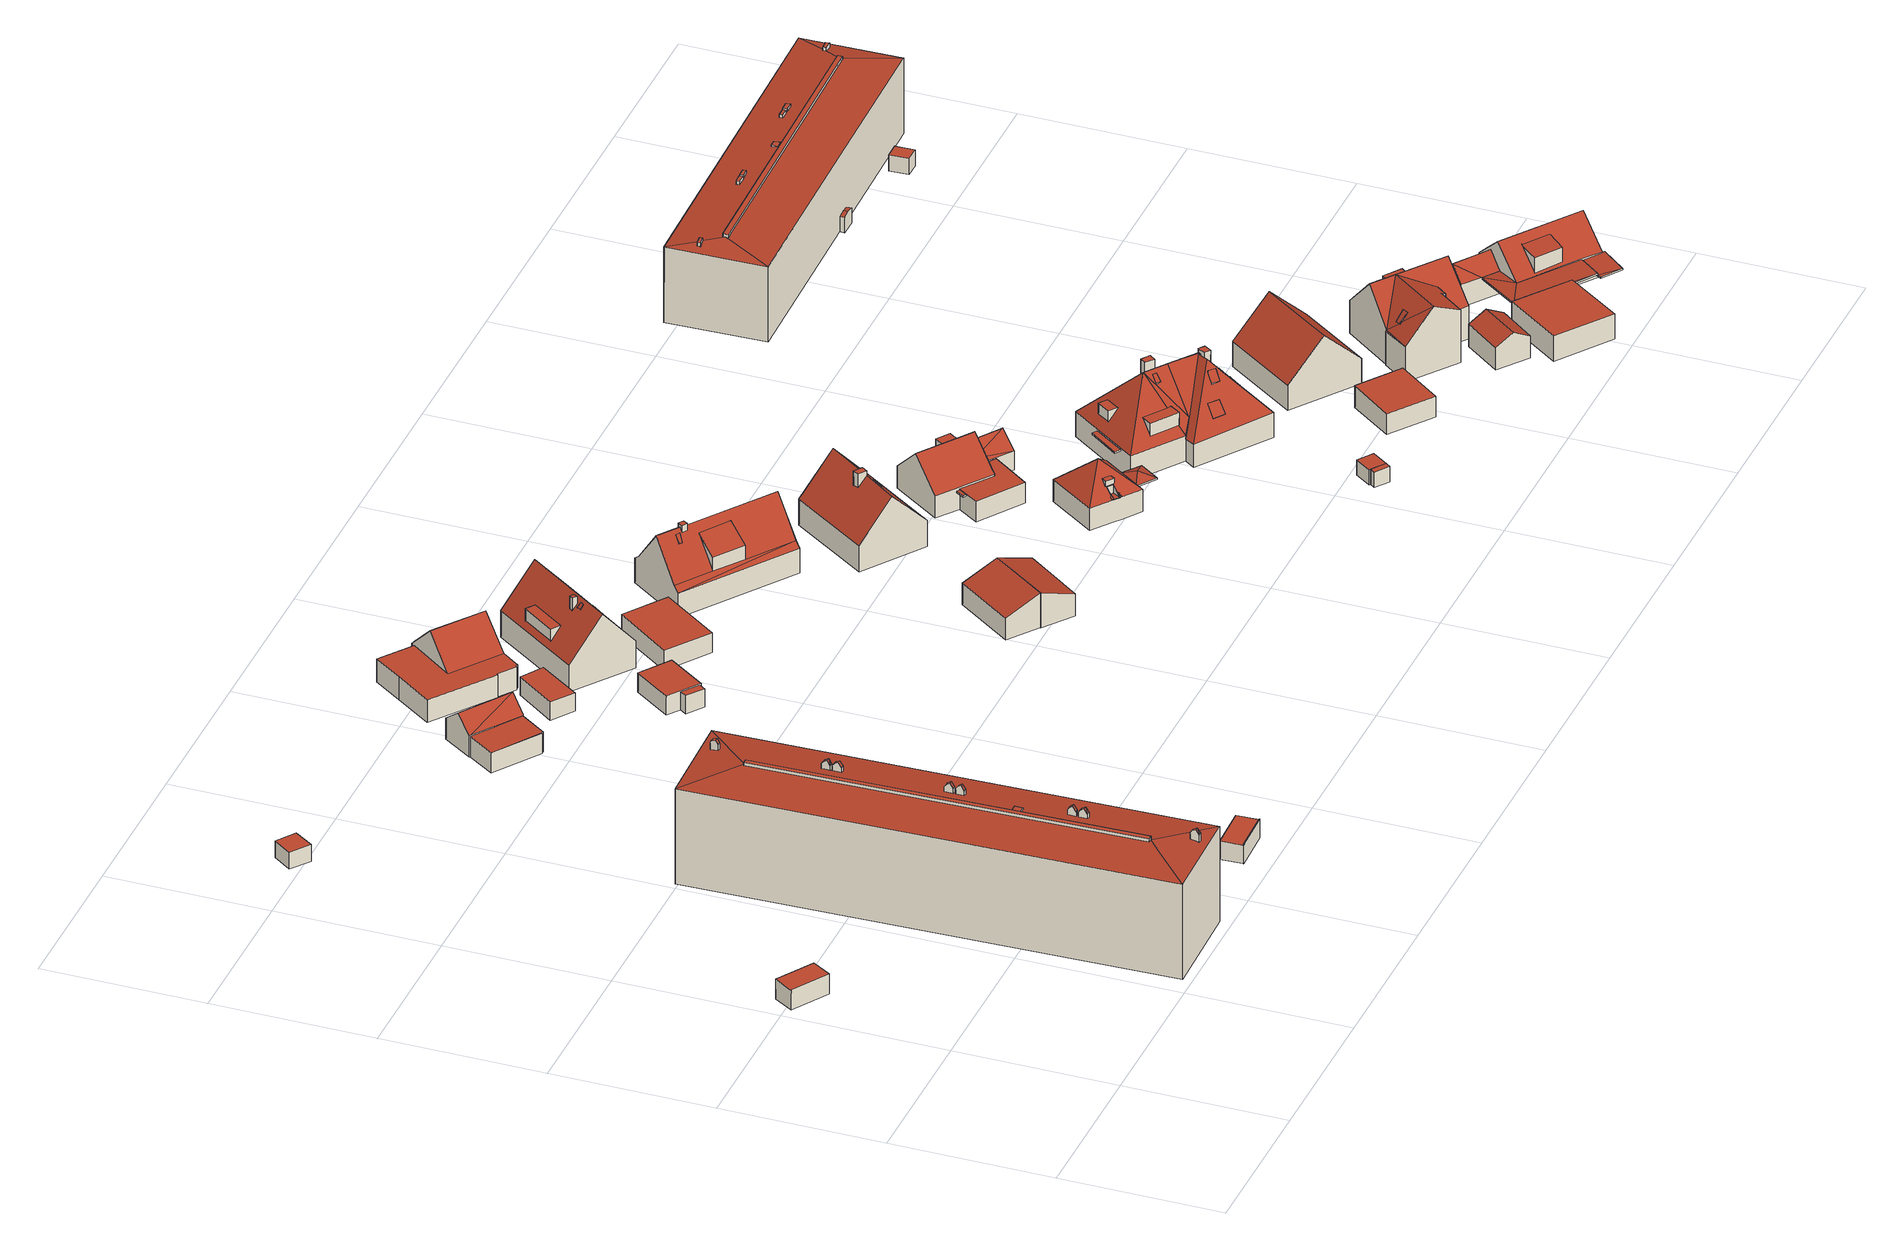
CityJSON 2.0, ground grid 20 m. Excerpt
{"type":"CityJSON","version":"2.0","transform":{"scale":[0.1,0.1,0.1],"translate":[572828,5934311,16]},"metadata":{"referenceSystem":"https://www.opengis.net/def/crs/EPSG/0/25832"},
"CityObjects":{
"building1":{"type":"Building","attributes":{"Grundfläche 2D":"15.281878","Grundhöhe NN":"16.963"},"children":["building1-1"],"geometry":[{"type":"Solid","lod":"3","boundaries":[[[[0,1,2,3,4,5]],[[3,2,1,6,7]],[[4,3,7,8]],[[9,0,5,4,8,10]],[[1,0,9,6]],[[8,7,6,9,10]]]],"semantics":{"surfaces":[{"type":"RoofSurface"},{"type":"WallSurface"},{"type":"GroundSurface"}],"values":[[0,1,1,1,1,2]]}}]},
"building1-1":{"type":"BuildingInstallation","parents":["building1"],"geometry":[{"type":"MultiSurface","lod":"3","boundaries":[[[3,4,5,2]]],"semantics":{"surfaces":[{"type":"RoofSurface"}],"values":[0]}}]},
"building2":{"type":"Building","attributes":{"Grundfläche 2D":"736.259234","Grundhöhe NN":"17.676"},"children":["building2-1","building2-2","building2-3","building2-4","building2-5","building2-6","building2-7","building2-8","building2-9"],"geometry":[{"type":"Solid","lod":"3","boundaries":[[[[11,12,13,14,15,16]],[[17,18,19]],[[20,21,22,19,18,23]],[[24,21,25,26,18,17]],[[22,21,24]],[[12,11,20,23]],[[23,18,13,12]],[[18,26,14,13]],[[15,14,26,25]],[[11,16,15,25,21,20]],[[27,28,17,19]],[[28,29,24,17]],[[29,30,22,24]],[[30,27,19,22]],[[30,29,28,27]]]],"semantics":{"surfaces":[{"type":"RoofSurface"},{"type":"WallSurface"},{"type":"GroundSurface"}],"values":[[0,0,0,0,0,1,1,1,1,1,1,1,1,1,2]]}}]},
"building2-1":{"type":"BuildingInstallation","parents":["building2"],"geometry":[{"type":"MultiSurface","lod":"3","boundaries":[[[31,32,33]],[[34,32,31]],[[35,31,33,36]],[[35,36,37]],[[35,37,38]],[[32,39,40,41,37,36,33]],[[41,42,38,37]],[[35,38,42,43,34,31]],[[43,39,32,34]]],"semantics":{"surfaces":[{"type":"RoofSurface"},{"type":"WallSurface"}],"values":[0,0,0,0,0,1,1,1,1]}}]},
"building2-2":{"type":"BuildingInstallation","parents":["building2"],"geometry":[{"type":"MultiSurface","lod":"3","boundaries":[[[44,45,46,47]],[[48,44,47,49]],[[50,48,49,51]],[[47,46,52,53,51,49]],[[53,54,50,51]],[[54,55,56,45,44,48,50]],[[56,52,46,45]]],"semantics":{"surfaces":[{"type":"RoofSurface"},{"type":"WallSurface"}],"values":[0,0,0,1,1,1,1]}}]},
"building2-3":{"type":"BuildingInstallation","parents":["building2"],"geometry":[{"type":"MultiSurface","lod":"3","boundaries":[[[57,58,59,60]],[[61,57,60,62]],[[63,61,62,64]],[[60,59,65,66,64,62]],[[66,67,63,64]],[[61,63,67,68,58,57]],[[68,65,59,58]]],"semantics":{"surfaces":[{"type":"RoofSurface"},{"type":"WallSurface"}],"values":[0,0,0,1,1,1,1]}}]},
"building2-4":{"type":"BuildingInstallation","parents":["building2"],"geometry":[{"type":"MultiSurface","lod":"3","boundaries":[[[69,70,71,72]],[[73,69,72,74]],[[75,73,74,76]],[[77,78,79,76,74,72,71]],[[79,80,75,76]],[[73,75,80,81,70,69]],[[81,77,71,70]]],"semantics":{"surfaces":[{"type":"RoofSurface"},{"type":"WallSurface"}],"values":[0,0,0,1,1,1,1]}}]},
"building2-5":{"type":"BuildingInstallation","parents":["building2"],"geometry":[{"type":"MultiSurface","lod":"3","boundaries":[[[82,83,84]],[[85,83,82]],[[86,82,84,87]],[[86,87,88]],[[86,88,89]],[[90,91,92,93,88,87,84,83]],[[93,94,89,88]],[[86,89,94,95,85,82]],[[95,90,83,85]]],"semantics":{"surfaces":[{"type":"RoofSurface"},{"type":"WallSurface"}],"values":[0,0,0,0,0,1,1,1,1]}}]},
"building2-6":{"type":"BuildingInstallation","parents":["building2"],"geometry":[{"type":"MultiSurface","lod":"3","boundaries":[[[96,97,98,99]],[[100,96,99,101]],[[102,100,101,103]],[[98,104,105,106,103,101,99]],[[106,107,102,103]],[[100,102,107,108,97,96]],[[108,104,98,97]]],"semantics":{"surfaces":[{"type":"RoofSurface"},{"type":"WallSurface"}],"values":[0,0,0,1,1,1,1]}}]},
"building2-7":{"type":"BuildingInstallation","parents":["building2"],"geometry":[{"type":"MultiSurface","lod":"3","boundaries":[[[109,110,111,112]],[[112,111,113,114]],[[109,112,114,115]],[[110,109,115,116]],[[111,110,116,113]]],"semantics":{"surfaces":[{"type":"RoofSurface"},{"type":"WallSurface"}],"values":[0,1,1,1,1]}}]},
"building2-8":{"type":"BuildingInstallation","parents":["building2"],"geometry":[{"type":"MultiSurface","lod":"3","boundaries":[[[117,118,119,120]],[[121,117,120,122]],[[123,121,122,124]],[[120,119,125,126,124,122]],[[126,127,123,124]],[[127,128,129,130,118,117,121,123]],[[130,125,119,118]]],"semantics":{"surfaces":[{"type":"RoofSurface"},{"type":"WallSurface"}],"values":[0,0,0,1,1,1,1]}}]},
"building2-9":{"type":"BuildingInstallation","parents":["building2"],"geometry":[{"type":"MultiSurface","lod":"3","boundaries":[[[131,132,133,134]],[[135,131,134,136]],[[135,136,137]],[[135,137,138]],[[134,133,139,140,137,136]],[[140,141,138,137]],[[135,138,141,142,132,131]],[[142,139,133,132]]],"semantics":{"surfaces":[{"type":"RoofSurface"},{"type":"WallSurface"}],"values":[0,0,0,0,1,1,1,1]}}]},
"building3":{"type":"Building","attributes":{"Grundfläche 2D":"8.190861","Grundhöhe NN":"17.764"},"geometry":[{"type":"Solid","lod":"3","boundaries":[[[[143,144,145,146]],[[147,148,146,145]],[[148,149,143,146]],[[149,150,144,143]],[[150,147,145,144]],[[150,149,148,147]]]],"semantics":{"surfaces":[{"type":"RoofSurface"},{"type":"WallSurface"},{"type":"GroundSurface"}],"values":[[0,1,1,1,1,2]]}}]},
"building4":{"type":"Building","attributes":{"Grundfläche 2D":"15.402680","Grundhöhe NN":"17.371"},"children":["building4-1"],"geometry":[{"type":"Solid","lod":"3","boundaries":[[[[151,152,153,154,155,156]],[[154,153,157,158]],[[156,155,154,158,159]],[[151,156,159,160]],[[153,152,151,160,161,157]],[[159,158,157,161,160]]]],"semantics":{"surfaces":[{"type":"RoofSurface"},{"type":"WallSurface"},{"type":"GroundSurface"}],"values":[[0,1,1,1,1,2]]}}]},
"building4-1":{"type":"BuildingInstallation","parents":["building4"],"geometry":[{"type":"MultiSurface","lod":"3","boundaries":[[[162,163,164,165]],[[163,162,153,154]],[[162,165,152,153]],[[164,163,154,155]],[[165,164,155,152]]],"semantics":{"surfaces":[{"type":"RoofSurface"},{"type":"WallSurface"}],"values":[0,1,1,1,1]}}]},
"building5":{"type":"Building","attributes":{"Grundfläche 2D":"61.706781","Grundhöhe NN":"17.906"},"geometry":[{"type":"Solid","lod":"3","boundaries":[[[[166,167,168,169]],[[170,166,169,171]],[[172,167,166,173]],[[174,175,176,177,178]],[[175,174,179]],[[180,181,170,171,169,168,182,183,178,177]],[[173,166,170,181,184]],[[172,173,184,185]],[[182,168,167,172,185]],[[174,178,183,186]],[[179,174,186,187]],[[175,179,187,188]],[[176,175,188,189]],[[177,176,189,180]],[[188,187,186,183,182,185,184,181,180,189]]]],"semantics":{"surfaces":[{"type":"RoofSurface"},{"type":"WallSurface"},{"type":"GroundSurface"}],"values":[[0,0,0,0,0,1,1,1,1,1,1,1,1,1,2]]}}]},
"building6":{"type":"Building","attributes":{"Grundfläche 2D":"19.958635","Grundhöhe NN":"17.965"},"geometry":[{"type":"Solid","lod":"3","boundaries":[[[[190,191,192,193]],[[194,195,193,192]],[[195,196,190,193]],[[196,197,191,190]],[[197,194,192,191]],[[197,196,195,194]]]],"semantics":{"surfaces":[{"type":"RoofSurface"},{"type":"WallSurface"},{"type":"GroundSurface"}],"values":[[0,1,1,1,1,2]]}}]},
"building7":{"type":"Building","attributes":{"Grundfläche 2D":"28.537319","Grundhöhe NN":"17.796"},"geometry":[{"type":"Solid","lod":"3","boundaries":[[[[198,199,200,201]],[[202,203,204,205,206]],[[198,201,207,208]],[[199,198,208,209]],[[200,199,209,210]],[[204,203,211,212]],[[205,204,212,213]],[[200,210,214,202,206,205,213,207,201]],[[203,202,214,211]],[[212,211,214,210,209,208,207,213]]]],"semantics":{"surfaces":[{"type":"RoofSurface"},{"type":"WallSurface"},{"type":"GroundSurface"}],"values":[[0,0,1,1,1,1,1,1,1,2]]}}]},
"building8":{"type":"Building","attributes":{"Grundfläche 2D":"125.890636","Grundhöhe NN":"17.920"},"geometry":[{"type":"Solid","lod":"3","boundaries":[[[[215,216,217,218,219,220,221,222,223,224,225,226]],[[227,224,223,228]],[[229,230,227,228,231]],[[215,226,232,233]],[[216,215,233,234]],[[217,216,234,235]],[[218,217,235,236]],[[219,218,236,237]],[[220,219,237,238]],[[221,220,238,239]],[[222,221,239,240]],[[223,222,240,241]],[[231,228,223,241,242]],[[229,231,242,243]],[[225,224,227,230,229,243,232,226]],[[239,238,237,236,235,234,233,232,243,242,241,240]]]],"semantics":{"surfaces":[{"type":"RoofSurface"},{"type":"WallSurface"},{"type":"GroundSurface"}],"values":[[0,0,0,1,1,1,1,1,1,1,1,1,1,1,1,2]]}}]},
"building9":{"type":"Building","attributes":{"Grundfläche 2D":"119.175546","Grundhöhe NN":"17.739"},"children":["building9-1","building9-2","building9-3","building9-4"],"geometry":[{"type":"Solid","lod":"3","boundaries":[[[[244,245,246,247]],[[245,248,249,246]],[[248,245,244,250,251]],[[249,248,251,252]],[[247,246,249,252,253]],[[244,247,253,250]],[[251,250,253,252]]]],"semantics":{"surfaces":[{"type":"RoofSurface"},{"type":"WallSurface"},{"type":"GroundSurface"}],"values":[[0,0,1,1,1,1,2]]}}]},
"building9-1":{"type":"BuildingInstallation","parents":["building9"],"geometry":[{"type":"MultiSurface","lod":"3","boundaries":[[[254,255,256,257]],[[255,254,258,259]],[[256,255,259,260]],[[257,256,260,261]],[[254,257,261,258]]],"semantics":{"surfaces":[{"type":"RoofSurface"},{"type":"WallSurface"}],"values":[0,1,1,1,1]}}]},
"building9-2":{"type":"BuildingInstallation","parents":["building9"],"geometry":[{"type":"MultiSurface","lod":"3","boundaries":[[[262,263,264,265]],[[265,264,266,267]],[[262,265,267,268]],[[263,262,268,269]],[[264,263,269,266]]],"semantics":{"surfaces":[{"type":"RoofSurface"},{"type":"WallSurface"}],"values":[0,1,1,1,1]}}]},
"building9-3":{"type":"BuildingInstallation","parents":["building9"],"geometry":[{"type":"MultiSurface","lod":"3","boundaries":[[[270,271,272,273]],[[273,272,274,275]],[[270,273,275,276]],[[271,270,276,277]],[[272,271,277,274]]],"semantics":{"surfaces":[{"type":"RoofSurface"},{"type":"WallSurface"}],"values":[0,1,1,1,1]}}]},
"building9-4":{"type":"BuildingInstallation","parents":["building9"],"geometry":[{"type":"MultiSurface","lod":"3","boundaries":[[[278,279,280,281]],[[281,280,282]],[[282,283,278,281]],[[278,283,279]]],"semantics":{"surfaces":[{"type":"RoofSurface"},{"type":"WallSurface"}],"values":[0,1,1,1]}}]},
"building10":{"type":"Building","attributes":{"Grundfläche 2D":"53.342061","Grundhöhe NN":"17.782"},"geometry":[{"type":"Solid","lod":"3","boundaries":[[[[284,285,286,287]],[[288,289,287,286]],[[289,290,284,287]],[[290,291,285,284]],[[291,288,286,285]],[[291,290,289,288]]]],"semantics":{"surfaces":[{"type":"RoofSurface"},{"type":"WallSurface"},{"type":"GroundSurface"}],"values":[[0,1,1,1,1,2]]}}]},
"building11":{"type":"Building","attributes":{"Grundfläche 2D":"39.860893","Grundhöhe NN":"17.652"},"geometry":[{"type":"Solid","lod":"3","boundaries":[[[[292,293,294,295]],[[296,297,295,294]],[[297,298,292,295]],[[298,299,293,292]],[[299,296,294,293]],[[299,298,297,296]]]],"semantics":{"surfaces":[{"type":"RoofSurface"},{"type":"WallSurface"},{"type":"GroundSurface"}],"values":[[0,1,1,1,1,2]]}}]},
"building12":{"type":"Building","attributes":{"Grundfläche 2D":"39.303516","Grundhöhe NN":"17.606"},"geometry":[{"type":"Solid","lod":"3","boundaries":[[[[295,300,301,302]],[[303,304,302,301]],[[304,305,295,302]],[[305,306,300,295]],[[306,303,301,300]],[[306,305,304,303]]]],"semantics":{"surfaces":[{"type":"RoofSurface"},{"type":"WallSurface"},{"type":"GroundSurface"}],"values":[[0,1,1,1,1,2]]}}]},
"building13":{"type":"Building","attributes":{"Grundfläche 2D":"138.129929","Grundhöhe NN":"18.009"},"children":["building13-1","building13-2","building13-3","building13-4"],"geometry":[{"type":"Solid","lod":"3","boundaries":[[[[307,308,309,310]],[[311,308,307,312,313,314,315,316,317,318,319,320]],[[316,315,321,322,318,317]],[[323,314,324]],[[320,319,324,314,313]],[[325,322,321]],[[326,322,325]],[[320,313,310,309]],[[312,307,310,313]],[[309,308,311,320]],[[323,324,327,328]],[[325,321,315,314,323,328,329]],[[326,325,329,330]],[[324,319,318,322,326,330,327]],[[329,328,327,330]]]],"semantics":{"surfaces":[{"type":"RoofSurface"},{"type":"WallSurface"},{"type":"GroundSurface"}],"values":[[0,0,0,0,0,0,0,1,1,1,1,1,1,1,2]]}}]},
"building13-1":{"type":"BuildingInstallation","parents":["building13"],"geometry":[{"type":"MultiSurface","lod":"3","boundaries":[[[331,332,333,334]],[[334,333,335,336]],[[331,334,336,337]],[[332,331,337,338]],[[333,332,338,335]]],"semantics":{"surfaces":[{"type":"RoofSurface"},{"type":"WallSurface"}],"values":[0,1,1,1,1]}}]},
"building13-2":{"type":"BuildingInstallation","parents":["building13"],"geometry":[{"type":"MultiSurface","lod":"3","boundaries":[[[339,340,341,342]],[[342,341,343,344]],[[340,339,345,346]],[[341,340,346,343]],[[339,342,344,345]]],"semantics":{"surfaces":[{"type":"RoofSurface"},{"type":"WallSurface"}],"values":[0,1,1,1,1]}}]},
"building13-3":{"type":"BuildingInstallation","parents":["building13"],"geometry":[{"type":"MultiSurface","lod":"3","boundaries":[[[347,348,349,350]],[[349,348,351,352]],[[350,349,352,353]],[[348,347,354,351]],[[347,350,353,354]]],"semantics":{"surfaces":[{"type":"RoofSurface"},{"type":"WallSurface"}],"values":[0,1,1,1,1]}}]},
"building13-4":{"type":"BuildingInstallation","parents":["building13"],"geometry":[{"type":"MultiSurface","lod":"3","boundaries":[[[355,356,357,358]],[[359,360,356,355]],[[316,361,357,356,360]],[[361,362,358,357]],[[317,359,355,358,362]]],"semantics":{"surfaces":[{"type":"RoofSurface"},{"type":"WallSurface"}],"values":[0,1,1,1,1]}}]},
"building14":{"type":"Building","attributes":{"Grundfläche 2D":"106.712230","Grundhöhe NN":"17.970"},"children":["building14-1","building14-2"],"geometry":[{"type":"Solid","lod":"3","boundaries":[[[[363,364,365,366,367]],[[368,369,364,363,367]],[[368,367,366,370,371]],[[369,368,371,372]],[[365,364,369,372,373]],[[366,365,373,370]],[[371,370,373,372]]]],"semantics":{"surfaces":[{"type":"RoofSurface"},{"type":"WallSurface"},{"type":"GroundSurface"}],"values":[[0,0,1,1,1,1,2]]}}]},
"building14-1":{"type":"BuildingInstallation","parents":["building14"],"geometry":[{"type":"MultiSurface","lod":"3","boundaries":[[[374,375,376,377]],[[378,379,375,374]],[[376,375,379,380]],[[381,377,376,380,382]],[[381,378,374,377]]],"semantics":{"surfaces":[{"type":"RoofSurface"},{"type":"WallSurface"}],"values":[0,1,1,1,1]}}]},
"building14-2":{"type":"BuildingInstallation","parents":["building14"],"geometry":[{"type":"MultiSurface","lod":"3","boundaries":[[[383,384,385,386]],[[385,384,387,388]],[[386,385,388,389]],[[383,386,389,390]],[[384,383,390,387]]],"semantics":{"surfaces":[{"type":"RoofSurface"},{"type":"WallSurface"}],"values":[0,1,1,1,1]}}]},
"building15":{"type":"Building","attributes":{"Grundfläche 2D":"50.195006","Grundhöhe NN":"17.959"},"children":["building15-1","building15-2","building15-3","building15-4","building15-5"],"geometry":[{"type":"MultiSurface","lod":"3","boundaries":[[[391,392,393,394,395,396,397],[398,399,400,401,402,403,404,398,391]],[[395,394,405]],[[406,394,393]],[[405,394,406]],[[407,408,409,410,393,392,391,397,396,395,411,412]],[[406,393,410,413]],[[405,406,413,414]],[[395,405,414,411]],[[410,409,408,407,412,411,414,413]]],"semantics":{"surfaces":[{"type":"RoofSurface"},{"type":"WallSurface"},{"type":"GroundSurface"}],"values":[0,0,0,0,1,1,1,1,2]}}]},
"building15-1":{"type":"BuildingInstallation","parents":["building15"],"geometry":[{"type":"MultiSurface","lod":"3","boundaries":[[[415,416,417,418,419]],[[400,416,415]],[[419,418,396,397]],[[397,399,400,415,419]],[[418,417,396]]],"semantics":{"surfaces":[{"type":"RoofSurface"},{"type":"WallSurface"}],"values":[0,0,1,1,1]}}]},
"building15-2":{"type":"BuildingInstallation","parents":["building15"],"geometry":[{"type":"MultiSurface","lod":"3","boundaries":[[[404,420,421]],[[422,423,421,420,424]],[[398,420,404]],[[398,391,424,420]],[[422,424,391,392]],[[423,422,392]]],"semantics":{"surfaces":[{"type":"RoofSurface"},{"type":"WallSurface"}],"values":[0,0,1,1,1,1]}}]},
"building15-3":{"type":"BuildingInstallation","parents":["building15"],"geometry":[{"type":"MultiSurface","lod":"3","boundaries":[[[425,426,427,428,429,430,431]],[[430,429,432]],[[425,431,433]],[[433,401,402,403,432,429,428,427,426,425]]],"semantics":{"surfaces":[{"type":"RoofSurface"},{"type":"WallSurface"}],"values":[0,1,1,1]}}]},
"building15-4":{"type":"BuildingInstallation","parents":["building15"],"geometry":[{"type":"MultiSurface","lod":"3","boundaries":[[[434,435,436,399,398]],[[402,401,436,435,434,403]],[[436,401,400,399]],[[404,403,434,398]]],"semantics":{"surfaces":[{"type":"RoofSurface"},{"type":"WallSurface"}],"values":[0,1,1,1]}}]},
"building15-5":{"type":"BuildingInstallation","parents":["building15"],"geometry":[{"type":"MultiSurface","lod":"3","boundaries":[[[437,438,439]],[[437,440,438]],[[437,439,441]],[[437,441,440]],[[442,443,439,438]],[[443,444,441,439]],[[444,445,440,441]],[[445,442,438,440]],[[445,444,443,442]]],"semantics":{"surfaces":[{"type":"RoofSurface"},{"type":"WallSurface"},{"type":"OuterCeilingSurface"}],"values":[0,0,0,0,1,1,1,1,2]}}]},
"building16":{"type":"Building","attributes":{"Grundfläche 2D":"105.072567","Grundhöhe NN":"17.999"},"children":["building16-1","building16-2"],"geometry":[{"type":"Solid","lod":"3","boundaries":[[[[446,447,448,449,450,451]],[[450,452,453,451]],[[454,455,456]],[[457,456,458]],[[454,456,457]],[[459,458,460]],[[457,458,459]],[[461,462,463,464,465,466]],[[461,466,467,468]],[[468,469,462,461]],[[464,470,471,472,473,465]],[[466,465,473,467]],[[459,460,474,475]],[[454,457,459,475,476]],[[455,454,476,477]],[[469,474,460,458,456,455,477,478,448,447,446,451,453,463,462]],[[449,448,478,479]],[[452,450,449,479,480]],[[471,470,464,463,453,452,480,472]],[[474,469,468,467,473,472,480,479,478,477,476,475]]]],"semantics":{"surfaces":[{"type":"RoofSurface"},{"type":"WallSurface"},{"type":"GroundSurface"}],"values":[[0,0,0,0,0,0,0,0,1,1,1,1,1,1,1,1,1,1,1,2]]}}]},
"building16-1":{"type":"BuildingInstallation","parents":["building16"],"geometry":[{"type":"MultiSurface","lod":"3","boundaries":[[[481,482,483,484]],[[482,481,485,486]],[[486,487,483,482]],[[483,487,488,484]]],"semantics":{"surfaces":[{"type":"RoofSurface"},{"type":"WallSurface"}],"values":[0,1,1,1]}}]},
"building16-2":{"type":"BuildingInstallation","parents":["building16"],"geometry":[{"type":"MultiSurface","lod":"3","boundaries":[[[489,490,491,470]],[[491,492,471,470]],[[470,471,493,489]],[[490,489,493,494]],[[491,490,494,492]],[[494,493,471,492]]],"semantics":{"surfaces":[{"type":"RoofSurface"},{"type":"WallSurface"},{"type":"OuterCeilingSurface"}],"values":[0,1,1,1,1,2]}}]},
"building17":{"type":"Building","attributes":{"Grundfläche 2D":"1.573889","Grundhöhe NN":"17.588"},"geometry":[{"type":"Solid","lod":"3","boundaries":[[[[495,496,497,498]],[[499,500,498,497]],[[500,501,495,498]],[[501,502,496,495]],[[502,499,497,496]],[[502,501,500,499]]]],"semantics":{"surfaces":[{"type":"RoofSurface"},{"type":"WallSurface"},{"type":"GroundSurface"}],"values":[[0,1,1,1,1,2]]}}]},
"building18":{"type":"Building","attributes":{"Grundfläche 2D":"5.471996","Grundhöhe NN":"17.588"},"geometry":[{"type":"Solid","lod":"3","boundaries":[[[[503,504,505,498,497]],[[506,507,505,504]],[[507,500,499,497,498,505]],[[499,508,503,497]],[[508,506,504,503]],[[500,507,506,508,499]]]],"semantics":{"surfaces":[{"type":"RoofSurface"},{"type":"WallSurface"},{"type":"GroundSurface"}],"values":[[0,1,1,1,1,2]]}}]},
"building19":{"type":"Building","attributes":{"Grundfläche 2D":"208.286059","Grundhöhe NN":"17.923"},"children":["building19-1","building19-2","building19-3","building19-4","building19-5","building19-6","building19-7","building19-8","building19-9","building19-10","building19-11","building19-12","building19-13"],"geometry":[{"type":"Solid","lod":"3","boundaries":[[[[509,510,511]],[[512,509,513,514]],[[510,509,512]],[[514,513,515,512]],[[516,515,513,517]],[[515,516,518]],[[518,516,519,520]],[[515,518,520,519,521,511,510,512]],[[522,523,524,525,526]],[[523,522,526,519,524]],[[516,524,519]],[[527,525,524]],[[527,524,516,517]],[[525,528,529,521,526]],[[521,519,526]],[[527,517,530,531]],[[525,527,531,528]],[[509,511,532,533]],[[513,509,533,534]],[[517,513,534,530]],[[511,521,529,532]],[[528,531,530,534,533,532,529]]]],"semantics":{"surfaces":[{"type":"RoofSurface"},{"type":"WallSurface"},{"type":"GroundSurface"}],"values":[[0,0,0,0,0,0,0,0,0,0,0,0,0,1,1,1,1,1,1,1,1,2]]}}]},
"building19-1":{"type":"BuildingInstallation","parents":["building19"],"geometry":[{"type":"MultiSurface","lod":"3","boundaries":[[[535,536,537,538,539,540]],[[541,537,536,535,542,543]],[[538,537,541,544]],[[545,540,539,538,544,546]],[[535,540,545,542]]],"semantics":{"surfaces":[{"type":"RoofSurface"},{"type":"WallSurface"}],"values":[0,1,1,1,1]}}]},
"building19-2":{"type":"BuildingInstallation","parents":["building19"],"geometry":[{"type":"MultiSurface","lod":"3","boundaries":[[[547,548,549,550]],[[550,549,551,552]],[[547,550,552,553]],[[548,547,553,554]],[[549,548,554,551]]],"semantics":{"surfaces":[{"type":"RoofSurface"},{"type":"WallSurface"}],"values":[0,1,1,1,1]}}]},
"building19-3":{"type":"BuildingInstallation","parents":["building19"],"geometry":[{"type":"MultiSurface","lod":"3","boundaries":[[[555,556,557,558]],[[558,557,559,560]],[[555,558,560,561]],[[556,555,561,562]],[[557,556,562,559]]],"semantics":{"surfaces":[{"type":"RoofSurface"},{"type":"WallSurface"}],"values":[0,1,1,1,1]}}]},
"building19-4":{"type":"BuildingInstallation","parents":["building19"],"geometry":[{"type":"MultiSurface","lod":"3","boundaries":[[[563,564,565,566]],[[565,564,567,568]],[[566,565,568,569]],[[563,566,569,570]],[[564,563,570,567]]],"semantics":{"surfaces":[{"type":"RoofSurface"},{"type":"WallSurface"}],"values":[0,1,1,1,1]}}]},
"building19-5":{"type":"BuildingInstallation","parents":["building19"],"geometry":[{"type":"MultiSurface","lod":"3","boundaries":[[[571,572,573,574,575]],[[514,576,572,571,577]],[[518,573,572,576,515]],[[575,574,573,518,520,512]],[[577,571,575,512]]],"semantics":{"surfaces":[{"type":"RoofSurface"},{"type":"WallSurface"}],"values":[0,1,1,1,1]}}]},
"building19-6":{"type":"BuildingInstallation","parents":["building19"],"geometry":[{"type":"MultiSurface","lod":"3","boundaries":[[[578,579,580,581]],[[581,580,582,583]],[[578,581,583,584]],[[579,578,584,585]],[[580,579,585,582]]],"semantics":{"surfaces":[{"type":"RoofSurface"},{"type":"WallSurface"}],"values":[0,1,1,1,1]}}]},
"building19-7":{"type":"BuildingInstallation","parents":["building19"],"geometry":[{"type":"MultiSurface","lod":"3","boundaries":[[[586,587,588,589]],[[589,588,590,591]],[[586,589,591,592]],[[587,586,592,593]],[[588,587,593,590]]],"semantics":{"surfaces":[{"type":"RoofSurface"},{"type":"WallSurface"}],"values":[0,1,1,1,1]}}]},
"building19-8":{"type":"BuildingInstallation","parents":["building19"],"geometry":[{"type":"MultiSurface","lod":"3","boundaries":[[[594,595,596,597]],[[596,595,598,599]],[[596,599,597]],[[594,597,600]],[[595,594,600,598]]],"semantics":{"surfaces":[{"type":"RoofSurface"},{"type":"WallSurface"}],"values":[0,1,1,1,1]}}]},
"building19-9":{"type":"BuildingInstallation","parents":["building19"],"geometry":[{"type":"MultiSurface","lod":"3","boundaries":[[[601,602,603,604]],[[605,606,601,604]],[[606,607,602,601]],[[608,609,603,602,607]],[[603,609,605,604]]],"semantics":{"surfaces":[{"type":"RoofSurface"},{"type":"WallSurface"}],"values":[0,1,1,1,1]}}]},
"building19-10":{"type":"BuildingInstallation","parents":["building19"],"geometry":[{"type":"MultiSurface","lod":"3","boundaries":[[[610,611,612,613,614]],[[610,615,611]],[[612,611,615,616]],[[612,616,613]]],"semantics":{"surfaces":[{"type":"RoofSurface"},{"type":"WallSurface"}],"values":[0,1,1,1]}}]},
"building19-11":{"type":"BuildingInstallation","parents":["building19"],"geometry":[{"type":"MultiSurface","lod":"3","boundaries":[[[617,618,619,620,523]],[[619,621,522,620]],[[618,617,622]],[[622,621,619,618]]],"semantics":{"surfaces":[{"type":"RoofSurface"},{"type":"WallSurface"}],"values":[0,1,1,1]}}]},
"building19-12":{"type":"BuildingInstallation","parents":["building19"],"geometry":[{"type":"MultiSurface","lod":"3","boundaries":[[[623,624,625,626]],[[625,624,627,628]],[[624,623,629,627]],[[626,625,628,630]],[[623,626,630,629]]],"semantics":{"surfaces":[{"type":"RoofSurface"},{"type":"WallSurface"}],"values":[0,1,1,1,1]}}]},
"building19-13":{"type":"BuildingInstallation","parents":["building19"],"geometry":[{"type":"MultiSurface","lod":"3","boundaries":[[[631,632,633,634]],[[635,636,633,632]],[[636,637,634,633]],[[637,638,631,634]],[[638,635,632,631]],[[635,638,637,636]]],"semantics":{"surfaces":[{"type":"RoofSurface"},{"type":"WallSurface"},{"type":"OuterCeilingSurface"}],"values":[0,1,1,1,1,2]}}]},
"building20":{"type":"Building","attributes":{"Grundfläche 2D":"41.265956","Grundhöhe NN":"17.761"},"geometry":[{"type":"Solid","lod":"3","boundaries":[[[[639,640,641,642]],[[643,644,642,641]],[[644,645,639,642]],[[645,646,640,639]],[[646,643,641,640]],[[646,645,644,643]]]],"semantics":{"surfaces":[{"type":"RoofSurface"},{"type":"WallSurface"},{"type":"GroundSurface"}],"values":[[0,1,1,1,1,2]]}}]},
"building21":{"type":"Building","attributes":{"Grundfläche 2D":"105.893567","Grundhöhe NN":"17.914"},"geometry":[{"type":"Solid","lod":"3","boundaries":[[[[647,648,649,650]],[[651,648,647,652]],[[650,649,653,654]],[[652,647,650,654,655]],[[651,652,655,656]],[[653,649,648,651,656]],[[655,654,653,656]]]],"semantics":{"surfaces":[{"type":"RoofSurface"},{"type":"WallSurface"},{"type":"GroundSurface"}],"values":[[0,0,1,1,1,1,2]]}}]},
"building22":{"type":"Building","attributes":{"Grundfläche 2D":"24.925041","Grundhöhe NN":"17.864"},"geometry":[{"type":"Solid","lod":"3","boundaries":[[[[657,658,659,660]],[[661,657,660,662]],[[662,660,659,663,664]],[[661,662,664,665]],[[658,657,661,665,666]],[[659,658,666,663]],[[664,663,666,665]]]],"semantics":{"surfaces":[{"type":"RoofSurface"},{"type":"WallSurface"},{"type":"GroundSurface"}],"values":[[0,0,1,1,1,1,2]]}}]},
"building23":{"type":"Building","attributes":{"Grundfläche 2D":"109.956422","Grundhöhe NN":"16.317"},"children":["building23-1","building23-2","building23-3"],"geometry":[{"type":"Solid","lod":"3","boundaries":[[[[667,668,669,670,671]],[[667,672,668]],[[671,670,669,673,667]],[[674,675,673,669,676,677,678]],[[679,680,681,682,673,675]],[[667,673,683]],[[680,679,684]],[[685,683,673,682,686]],[[675,674,679]],[[678,677,680,684]],[[674,678,684,679]],[[676,669,668,687,688]],[[680,677,676,688,689]],[[681,680,689,690]],[[686,682,681,690,691]],[[685,686,691,692]],[[667,683,685,692,693]],[[672,667,693,694]],[[668,672,694,687]],[[694,693,692,691,690,689,688,687]]]],"semantics":{"surfaces":[{"type":"RoofSurface"},{"type":"WallSurface"},{"type":"GroundSurface"}],"values":[[0,0,0,0,0,0,0,0,1,1,1,1,1,1,1,1,1,1,1,2]]}}]},
"building23-1":{"type":"BuildingInstallation","parents":["building23"],"geometry":[{"type":"MultiSurface","lod":"3","boundaries":[[[695,696,697,698,699]],[[696,695,700]],[[699,698,701,702]],[[698,697,703,701]],[[703,697,696,700,704,670]],[[704,700,695,699,702,671]]],"semantics":{"surfaces":[{"type":"RoofSurface"},{"type":"WallSurface"}],"values":[0,0,1,1,1,1]}}]},
"building23-2":{"type":"BuildingInstallation","parents":["building23"],"geometry":[{"type":"MultiSurface","lod":"3","boundaries":[[[705,706,707,708,709,710]],[[710,709,708,711,712]],[[713,711,708,707]],[[712,714,705,710]],[[714,715,713,707,706,705]]],"semantics":{"surfaces":[{"type":"RoofSurface"},{"type":"WallSurface"}],"values":[0,1,1,1,1]}}]},
"building23-3":{"type":"BuildingInstallation","parents":["building23"],"geometry":[{"type":"MultiSurface","lod":"3","boundaries":[[[716,717,718,719,720]],[[719,721,720]],[[716,720,721,722]],[[716,722,717]]],"semantics":{"surfaces":[{"type":"RoofSurface"},{"type":"WallSurface"}],"values":[0,1,1,1]}}]},
"building24":{"type":"Building","attributes":{"Grundfläche 2D":"172.204265","Grundhöhe NN":"17.613"},"children":["building24-1","building24-2","building24-3"],"geometry":[{"type":"Solid","lod":"3","boundaries":[[[[723,724,725,726,727]],[[726,728,729,730,727]],[[731,732,733,734,735]],[[736,732,731,737]],[[733,732,738]],[[739,740,741,742]],[[743,744,745,725,724,723,746,747]],[[726,725,745,744,743,748,728]],[[728,748,749,737,729]],[[735,734,750,751,747,746,723,727,730,729,737,731]],[[739,752,753,754,755,740]],[[741,740,755,756]],[[742,741,756,757]],[[753,752,739,742,757,754]],[[736,737,749,758]],[[738,732,736,758,759]],[[750,734,733,738,759,751]],[[758,749,748,743,747,751,759]],[[755,754,757,756]]]],"semantics":{"surfaces":[{"type":"RoofSurface"},{"type":"WallSurface"},{"type":"GroundSurface"}],"values":[[0,0,0,0,0,0,1,1,1,1,1,1,1,1,1,1,1,2,2]]}}]},
"building24-1":{"type":"BuildingInstallation","parents":["building24"],"geometry":[{"type":"MultiSurface","lod":"3","boundaries":[[[760,761,762,763,764]],[[764,763,765,766]],[[767,768,762,761,760]],[[768,765,763,762]]],"semantics":{"surfaces":[{"type":"RoofSurface"},{"type":"WallSurface"}],"values":[0,1,1,1]}}]},
"building24-2":{"type":"BuildingInstallation","parents":["building24"],"geometry":[{"type":"MultiSurface","lod":"3","boundaries":[[[769,770,745,771,772,773]],[[774,769,773]],[[773,772,775,776,777]],[[774,773,777,778]],[[769,774,778,779]],[[770,769,779,780]],[[771,745,744,776,775]],[[780,744,745,770]],[[776,744,780,779,778,777]]],"semantics":{"surfaces":[{"type":"RoofSurface"},{"type":"WallSurface"},{"type":"OuterCeilingSurface"}],"values":[0,0,1,1,1,1,1,1,2]}}]},
"building24-3":{"type":"BuildingInstallation","parents":["building24"],"geometry":[{"type":"MultiSurface","lod":"3","boundaries":[[[781,752,782,724,723]],[[733,723,734]],[[781,723,733]],[[782,752,783]],[[724,771,775,746,723]],[[723,746,750,734]],[[734,750,784,733]],[[781,733,784,785]],[[781,785,753,752]],[[752,753,786,783]],[[782,783,786,773]],[[724,782,773,772,771]],[[785,784,750,746,775,772,773,786,753]]],"semantics":{"surfaces":[{"type":"RoofSurface"},{"type":"WallSurface"},{"type":"OuterCeilingSurface"}],"values":[0,0,0,0,1,1,1,1,1,1,1,1,2]}}]},
"building25":{"type":"Building","attributes":{"Grundfläche 2D":"555.593409","Grundhöhe NN":"18.419"},"children":["building25-1","building25-2","building25-3","building25-4","building25-5","building25-6","building25-7"],"geometry":[{"type":"Solid","lod":"3","boundaries":[[[[787,788,789,790,791,792]],[[793,794,795,796,797,798,799,800,801,802,803,804,805]],[[793,805,806,795,794]],[[797,807,808,800,799,798]],[[809,806,805,804,810,811,812,808,807]],[[813,814,815,816]],[[817,818,819,820]],[[821,822,823,824]],[[825,826,827,828]],[[829,826,825,830]],[[803,789,788,810,804]],[[801,790,789,803,802]],[[812,787,792,791,790,801,800,808]],[[811,810,788,787,812]],[[813,816,831,832]],[[814,813,832,833]],[[815,814,833,834]],[[817,820,835,836]],[[818,817,836,837]],[[819,818,837,838]],[[820,819,838,839,824,823,840,831,816,815,834,841,797,796,795,842,835]],[[807,797,841,843]],[[826,829,844,845,806,809,807,843,846,827]],[[795,806,845,842]],[[821,824,839,847]],[[822,821,847,848]],[[823,822,848,840]],[[828,827,846,849]],[[830,825,828,849,850]],[[829,830,850,844]],[[848,847,839,838,837,836,835,842,845,844,850,849,846,843,841,834,833,832,831,840]]]],"semantics":{"surfaces":[{"type":"RoofSurface"},{"type":"WallSurface"},{"type":"GroundSurface"}],"values":[[0,0,0,0,0,0,0,0,0,0,1,1,1,1,1,1,1,1,1,1,1,1,1,1,1,1,1,1,1,1,2]]}}]},
"building25-1":{"type":"BuildingInstallation","parents":["building25"],"geometry":[{"type":"MultiSurface","lod":"3","boundaries":[[[851,852,853,854]],[[854,853,855,856]],[[851,854,856,857]],[[852,851,857,858]],[[853,852,858,855]]],"semantics":{"surfaces":[{"type":"RoofSurface"},{"type":"WallSurface"}],"values":[0,1,1,1,1]}}]},
"building25-2":{"type":"BuildingInstallation","parents":["building25"],"geometry":[{"type":"MultiSurface","lod":"3","boundaries":[[[859,860,861,862,863,864]],[[865,793,866,862,861,860]],[[866,867,863,862]],[[867,868,864,863]],[[868,794,865,860,859,864]]],"semantics":{"surfaces":[{"type":"RoofSurface"},{"type":"WallSurface"}],"values":[0,1,1,1,1]}}]},
"building25-3":{"type":"BuildingInstallation","parents":["building25"],"geometry":[{"type":"MultiSurface","lod":"3","boundaries":[[[869,870,871,872]],[[872,871,873,874]],[[869,872,874,875]],[[870,869,875,876]],[[871,870,876,873]]],"semantics":{"surfaces":[{"type":"RoofSurface"},{"type":"WallSurface"}],"values":[0,1,1,1,1]}}]},
"building25-4":{"type":"BuildingInstallation","parents":["building25"],"geometry":[{"type":"MultiSurface","lod":"3","boundaries":[[[877,878,879,880]],[[879,878,881,882]],[[880,879,882,883]],[[877,880,883,884]],[[878,877,884,881]]],"semantics":{"surfaces":[{"type":"RoofSurface"},{"type":"WallSurface"}],"values":[0,1,1,1,1]}}]},
"building25-5":{"type":"BuildingInstallation","parents":["building25"],"geometry":[{"type":"MultiSurface","lod":"3","boundaries":[[[885,886,887,888]],[[888,887,889,890]],[[885,888,890,891]],[[886,885,891,892]],[[887,886,892,889]]],"semantics":{"surfaces":[{"type":"RoofSurface"},{"type":"WallSurface"}],"values":[0,1,1,1,1]}}]},
"building25-6":{"type":"BuildingInstallation","parents":["building25"],"geometry":[{"type":"MultiSurface","lod":"3","boundaries":[[[893,894,895,896]],[[896,895,897,898]],[[893,896,898,899]],[[894,893,899,900]],[[895,894,900,897]]],"semantics":{"surfaces":[{"type":"RoofSurface"},{"type":"WallSurface"}],"values":[0,1,1,1,1]}}]},
"building25-7":{"type":"BuildingInstallation","parents":["building25"],"geometry":[{"type":"MultiSurface","lod":"3","boundaries":[[[901,902,903,904,905]],[[906,907,902,901]],[[907,799,903,902]],[[908,904,903,799]],[[901,905,904,908,798,906]]],"semantics":{"surfaces":[{"type":"RoofSurface"},{"type":"WallSurface"}],"values":[0,1,1,1,1]}}]},
"building26":{"type":"Building","attributes":{"Grundfläche 2D":"4.583879","Grundhöhe NN":"18.419"},"geometry":[{"type":"Solid","lod":"3","boundaries":[[[[909,910,911,912]],[[913,914,912,911]],[[914,915,909,912]],[[915,916,910,909]],[[916,913,911,910]],[[916,915,914,913]]]],"semantics":{"surfaces":[{"type":"RoofSurface"},{"type":"WallSurface"},{"type":"GroundSurface"}],"values":[[0,1,1,1,1,2]]}}]}
},
"vertices":[
[66,386,36],[21,414,36],[6,391,36],[6,390,36],[51,362,36],[52,363,36],[21,414,10],[6,390,10],[51,362,10],[66,386,10],[52,363,10],
[250,538,153],[263,65,153],[267,65,153],[269,65,153],[256,538,153],[253,538,153],[330,7,142],[267,65,149],[206,4,142],[250,538,149],[253,538,149],[189,596,142],[263,65,149],[314,600,142],[256,538,149],[269,65,149],[206,4,17],[330,7,17],[314,600,17],[189,596,17],
[294,24,157],[290,27,153],[290,24,157],[294,27,153],[294,20,159],[290,20,159],[290,16,153],[294,16,153],[290,27,145],[290,20,144],[290,16,143],[294,16,143],[294,27,145],
[282,441,157],[282,444,153],[278,444,153],[278,441,157],[282,437,159],[278,437,159],[282,433,153],[278,433,153],[278,444,147],[278,433,147],[282,433,146],[282,437,146],[282,444,146],
[286,311,157],[286,313,153],[282,314,153],[282,310,157],[286,307,159],[282,307,159],[286,303,153],[282,303,153],[282,314,147],[282,303,147],[286,303,146],[286,313,146],
[290,167,157],[290,170,153],[286,170,153],[286,167,157],[290,164,159],[286,164,159],[290,160,153],[286,160,153],[286,170,147],[286,167,147],[286,160,147],[290,160,146],[290,170,146],
[282,454,157],[278,457,153],[278,453,157],[282,457,153],[282,450,159],[278,450,159],[277,446,153],[281,446,153],[278,457,147],[278,453,147],[278,450,147],[277,446,147],[281,446,146],[282,457,146],
[286,297,157],[286,300,153],[282,300,153],[282,297,157],[286,294,159],[282,294,159],[286,290,153],[282,290,153],[282,300,147],[282,294,147],[282,290,147],[286,290,146],[286,300,146],
[277,229,150],[267,229,150],[267,219,150],[277,219,150],[267,219,149],[277,219,148],[277,229,148],[267,229,149],
[278,584,157],[279,587,153],[275,587,153],[274,584,157],[278,580,158],[274,580,158],[278,577,153],[274,577,153],[275,587,144],[274,577,145],[278,577,145],[278,580,144],[278,584,144],[279,587,144],
[290,154,157],[290,157,153],[286,157,153],[286,154,157],[290,150,159],[286,150,159],[286,147,153],[290,146,153],[286,157,147],[286,147,147],[290,146,146],[290,157,146],
[105,1011,40],[82,1027,40],[66,1004,40],[89,987,40],[66,1004,18],[89,987,18],[105,1011,18],[82,1027,18],
[452,53,38],[453,26,38],[453,25,38],[508,27,38],[508,28,38],[507,55,38],[453,25,14],[508,27,14],[507,55,14],[452,53,14],[453,26,14],
[453,25,39],[508,27,39],[508,28,39],[453,26,39],
[419,874,66],[358,915,66],[346,898,47],[347,897,47],[407,857,47],[406,857,47],[372,935,46],[433,894,46],[325,864,45],[383,827,45],[385,825,45],[406,857,46],[347,897,46],[382,825,45],[406,857,19],[407,857,19],[346,898,19],[347,897,19],[433,894,19],[372,935,19],[325,864,19],[382,825,19],[383,827,19],[385,825,19],
[509,872,44],[482,889,44],[446,840,44],[473,821,44],[446,840,20],[473,821,20],[509,872,20],[482,889,20],
[514,706,42],[534,691,42],[540,699,42],[519,714,42],[541,698,43],[574,745,43],[537,771,43],[504,725,43],[540,699,43],[519,714,18],[514,706,18],[534,691,18],[540,699,18],[574,745,18],[537,771,18],[504,725,18],[541,698,18],
[453,1047,49],[428,1012,49],[395,966,49],[470,911,49],[471,912,49],[492,897,49],[494,899,49],[496,897,49],[513,920,49],[452,963,49],[474,992,49],[493,1018,49],[474,992,86],[533,949,86],[496,1022,49],[493,1018,54],[555,980,49],[493,1018,19],[453,1047,19],[428,1012,19],[395,966,19],[470,911,19],[471,912,19],[492,897,19],[494,899,19],[496,897,19],[513,920,19],[555,980,19],[496,1022,19],
[511,842,52],[547,816,103],[625,926,103],[589,952,52],[583,791,52],[661,900,52],[511,842,17],[583,791,17],[661,900,17],[589,952,17],
[609,844,64],[602,849,74],[597,842,74],[604,837,64],[609,844,63],[602,849,73],[597,842,73],[604,837,63],
[563,845,100],[566,849,100],[563,852,95],[560,847,95],[563,852,94],[560,847,94],[563,845,99],[566,849,99],
[567,854,106],[570,859,106],[565,862,106],[562,858,106],[565,862,89],[562,858,89],[567,854,96],[570,859,97],
[541,875,74],[553,867,74],[582,908,74],[570,916,74],[570,916,58],[541,875,58],
[688,792,46],[637,828,46],[588,759,44],[640,722,44],[588,759,18],[640,722,18],[688,792,18],[637,828,18],
[830,499,45],[780,429,45],[817,402,62],[867,472,62],[817,402,17],[867,472,17],[830,499,17],[780,429,17],
[818,402,62],[854,375,45],[905,445,45],[854,375,16],[905,445,16],[867,472,16],[818,402,16],
[788,756,94],[753,781,93],[737,758,76],[772,733,76],[743,767,72],[784,750,85],[772,733,58],[827,694,58],[847,723,104],[747,794,104],[741,799,104],[716,817,104],[695,788,58],[737,758,58],[868,752,58],[736,845,58],[822,688,52],[690,781,52],[872,758,52],[740,851,52],[690,781,20],[822,688,20],[872,758,20],[740,851,20],
[766,818,65],[763,812,74],[767,809,74],[771,815,65],[767,809,73],[771,815,64],[766,818,64],[763,812,73],
[736,797,100],[732,800,99],[728,795,91],[732,792,91],[728,795,90],[732,792,90],[736,797,99],[732,800,98],
[810,787,65],[806,781,75],[811,777,75],[815,783,65],[806,781,74],[811,777,74],[815,783,64],[810,787,64],
[739,795,108],[745,791,108],[749,797,108],[743,801,108],[739,795,99],[745,791,99],[749,797,100],[743,801,100],
[913,643,103],[951,697,103],[913,723,54],[847,627,54],[883,602,103],[922,575,54],[988,672,54],[847,627,20],[922,575,20],[988,672,20],[913,723,20],
[904,650,109],[913,643,109],[918,650,109],[908,657,109],[904,650,90],[913,643,102],[918,650,102],[908,657,90],[913,653,97],
[947,641,73],[940,645,81],[936,639,81],[942,635,73],[940,645,80],[936,639,80],[942,635,72],[947,641,72],
[1047,395,49],[1049,394,49],[1072,378,49],[1064,427,83],[1015,419,49],[1039,401,49],[1041,400,49],[1048,396,49],[1041,401,49],[1044,406,55],[1047,411,60],[1053,406,60],[1054,406,60],[1051,401,55],[1056,477,49],[1113,436,49],[1041,400,20],[1047,395,20],[1049,394,20],[1072,378,20],[1015,419,20],[1039,401,20],[1113,436,20],[1056,477,20],
[1041,401,51],[1043,406,55],[1042,407,55],[1039,401,50],[1041,400,50],
[1048,396,51],[1051,400,55],[1049,394,50],[1052,399,54],[1047,395,50],
[1045,412,68],[1047,411,68],[1053,406,68],[1054,406,68],[1055,405,68],[1059,412,68],[1050,418,68],[1055,405,60],[1045,412,60],
[1054,406,49],[1053,406,49],[1047,411,49],
[1099,394,53],[1079,388,47],[1102,372,47],[1097,414,47],[1120,397,47],[1079,388,45],[1102,372,45],[1120,397,45],[1097,414,45],
[1072,585,70],[1084,603,50],[1085,603,49],[1021,648,49],[1000,618,85],[1064,573,85],[979,587,49],[1043,541,49],[1123,575,45],[1084,603,45],[1072,585,64],[1112,558,64],[1064,573,50],[1100,540,45],[1061,568,45],[1076,552,47],[1058,564,47],[1043,541,47],[1005,568,47],[987,542,47],[1042,505,47],[1042,505,20],[1076,552,20],[1058,564,20],[1005,568,46],[1005,568,44],[1005,568,20],[987,542,20],[1061,568,20],[1100,540,20],[1123,575,20],[1084,603,20],[1085,603,20],[1021,648,20],[979,587,20],
[1061,591,72],[1070,604,72],[1054,615,72],[1045,603,72],[1064,595,67],[1070,604,57],[1054,615,56],[1051,611,61],
[1001,571,46],[994,560,46],[998,558,46],[998,558,44],[1001,571,44],[994,560,44],
[1213,158,36],[1230,146,36],[1235,152,36],[1218,164,36],[1235,152,16],[1218,164,16],[1213,158,16],[1230,146,16],
[1249,172,36],[1230,185,36],[1216,165,36],[1230,185,16],[1216,165,16],[1249,172,16],
[1264,296,52],[1251,369,113],[1177,357,49],[1254,374,113],[1333,395,52],[1266,377,103],[1261,383,113],[1228,407,113],[1258,451,52],[1260,383,112],[1205,373,64],[1259,383,112],[1186,370,48],[1189,380,62],[1193,395,79],[1201,426,113],[1126,412,52],[1186,370,52],[1189,501,52],[1126,412,19],[1186,370,19],[1258,451,19],[1189,501,19],[1177,357,19],[1264,296,19],[1333,395,19],
[1255,402,101],[1260,398,100],[1261,398,100],[1264,403,93],[1260,406,93],[1259,407,93],[1261,398,99],[1255,402,100],[1260,398,99],[1264,403,92],[1259,407,92],[1260,406,92],
[1250,359,104],[1242,366,104],[1236,358,93],[1244,352,93],[1236,358,92],[1244,352,92],[1250,359,103],[1242,366,103],
[1280,422,64],[1275,416,73],[1281,412,73],[1285,419,64],[1281,412,72],[1285,419,63],[1280,422,63],[1275,416,72],
[1292,367,73],[1298,363,65],[1302,369,65],[1297,373,73],[1298,363,64],[1302,369,64],[1297,373,72],[1292,367,72],
[1261,369,119],[1267,378,119],[1260,383,119],[1259,383,119],[1254,374,119],[1267,378,103],[1261,369,103],
[1288,349,65],[1281,354,76],[1276,348,76],[1284,343,65],[1276,348,75],[1284,343,64],[1288,349,64],[1281,354,75],
[1230,347,78],[1218,356,78],[1211,347,65],[1224,338,65],[1211,347,64],[1224,338,64],[1230,347,77],[1218,356,77],
[1207,417,109],[1203,411,101],[1208,408,101],[1211,414,109],[1203,411,100],[1208,408,100],[1207,417,108],
[1222,420,119],[1228,428,119],[1217,435,119],[1212,428,119],[1212,428,104],[1222,420,104],[1228,428,93],[1219,434,94],[1217,435,94],
[1189,462,77],[1178,470,77],[1167,454,77],[1177,446,77],[1178,447,77],[1178,470,63],[1167,454,62],
[1166,414,79],[1157,401,79],[1189,379,79],[1198,393,79],[1189,379,62],[1157,401,61],
[1227,460,65],[1222,453,74],[1229,449,74],[1233,456,65],[1222,453,73],[1229,449,73],[1227,460,64],[1233,456,64],
[1158,470,50],[1131,433,50],[1138,428,50],[1164,466,50],[1131,433,48],[1138,428,48],[1164,466,48],[1158,470,48],
[1354,234,47],[1316,182,45],[1368,144,45],[1406,197,47],[1368,144,18],[1406,197,18],[1354,234,18],[1316,182,18],
[1423,361,100],[1361,273,100],[1401,244,52],[1463,332,52],[1321,301,52],[1383,389,52],[1401,244,19],[1463,332,19],[1383,389,19],[1321,301,19],
[1498,101,60],[1515,88,48],[1549,132,48],[1531,146,60],[1479,115,48],[1513,160,48],[1549,132,19],[1513,160,19],[1479,115,19],[1515,88,19],
[1469,240,49],[1444,208,49],[1473,186,90],[1470,223,62],[1470,226,59],[1468,241,47],[1518,248,90],[1531,194,69],[1541,207,69],[1502,165,72],[1524,194,72],[1526,197,72],[1531,194,51],[1524,194,46],[1550,174,46],[1574,207,90],[1491,268,90],[1526,197,51],[1515,301,46],[1597,241,46],[1444,208,3],[1502,165,3],[1524,194,3],[1550,174,3],[1597,241,3],[1515,301,3],[1469,240,3],[1468,241,3],
[1470,226,60],[1470,223,63],[1477,218,72],[1481,225,72],[1473,230,60],[1469,224,60],[1481,225,71],[1473,230,59],[1477,218,71],[1469,224,59],
[1557,248,66],[1555,245,71],[1554,244,71],[1558,241,72],[1560,244,68],[1561,245,66],[1558,241,71],[1561,245,65],[1554,244,70],[1557,248,65],[1555,245,70],
[1541,272,69],[1533,261,69],[1553,246,69],[1554,246,69],[1562,257,69],[1562,257,55],[1541,272,55],
[1610,140,48],[1680,90,48],[1702,74,48],[1723,104,83],[1631,170,83],[1745,135,48],[1653,200,48],[1640,182,69],[1640,182,64],[1598,211,64],[1610,181,46],[1629,167,46],[1631,170,50],[1611,230,46],[1653,200,46],[1588,197,46],[1636,84,49],[1571,131,49],[1522,63,49],[1588,16,49],[1702,74,16],[1702,74,42],[1702,74,47],[1610,140,44],[1610,140,16],[1745,135,16],[1653,200,16],[1629,167,44],[1629,167,16],[1636,84,46],[1636,84,44],[1636,84,16],[1571,131,16],[1522,63,16],[1588,16,16],[1611,230,16],[1588,197,16],
[1647,148,75],[1645,146,74],[1632,127,70],[1663,106,70],[1677,126,75],[1663,106,50],[1667,112,57],[1645,146,73],[1632,127,50],
[1684,43,44],[1705,72,47],[1680,90,47],[1666,70,44],[1662,64,44],[1660,60,44],[1680,90,44],[1680,90,42],[1662,64,42],[1660,60,42],[1684,43,42],[1705,72,42],
[1573,129,46],[1662,64,46],[1635,82,46],[1610,181,44],[1573,129,44],[1635,82,44],
[1272,941,133],[1654,951,133],[1654,957,133],[1272,948,133],[1272,945,133],[1272,944,133],[1667,977,127],[1668,979,127],[1686,1015,123],[1474,1010,123],[1238,1005,123],[1258,971,126],[1260,967,127],[1272,945,129],[1272,948,129],[1281,948,129],[1654,957,129],[1654,954,129],[1655,954,129],[1689,892,123],[1241,883,123],[1272,944,129],[1478,888,123],[1654,951,129],[1284,942,129],[1272,941,129],[1332,1013,50],[1308,1012,50],[1308,1007,50],[1332,1007,50],[1617,1019,50],[1594,1019,50],[1594,1013,50],[1617,1013,50],[1473,1017,50],[1451,1016,50],[1451,1010,50],[1474,1010,50],[1489,882,45],[1489,888,45],[1478,888,44],[1478,882,44],[1499,888,44],[1499,882,44],[1332,1007,24],[1332,1013,24],[1308,1012,24],[1308,1007,24],[1617,1013,24],[1617,1019,24],[1594,1019,24],[1594,1013,24],[1474,1010,24],[1451,1010,24],[1238,1005,24],[1686,1015,24],[1241,883,24],[1499,888,24],[1689,892,24],[1478,888,24],[1473,1017,24],[1451,1016,24],[1478,882,24],[1499,882,24],
[1393,969,131],[1404,970,131],[1403,974,131],[1393,974,131],[1403,974,126],[1393,974,126],[1393,969,127],[1404,970,127],
[1668,979,131],[1666,979,131],[1667,977,131],[1667,975,131],[1677,975,131],[1677,980,131],[1666,979,127],[1667,975,127],[1677,975,125],[1677,980,125],
[1391,969,131],[1390,974,131],[1380,973,131],[1380,969,131],[1380,973,126],[1380,969,127],[1391,969,127],[1390,974,126],
[1471,963,130],[1463,963,130],[1463,955,130],[1472,955,130],[1463,963,128],[1463,955,129],[1472,955,129],[1471,963,128],
[1533,972,131],[1533,976,131],[1523,976,131],[1523,972,131],[1523,976,127],[1523,972,127],[1533,972,127],[1533,976,127],
[1536,972,131],[1547,972,131],[1546,977,131],[1536,977,131],[1546,977,127],[1536,977,127],[1536,972,127],[1547,972,127],
[1250,970,130],[1250,966,130],[1260,967,130],[1260,971,130],[1258,971,130],[1250,970,125],[1250,966,125],[1260,971,126],
[1631,881,45],[1612,881,45],[1613,857,45],[1632,857,45],[1613,857,24],[1632,857,24],[1631,881,24],[1612,881,24]
]}
